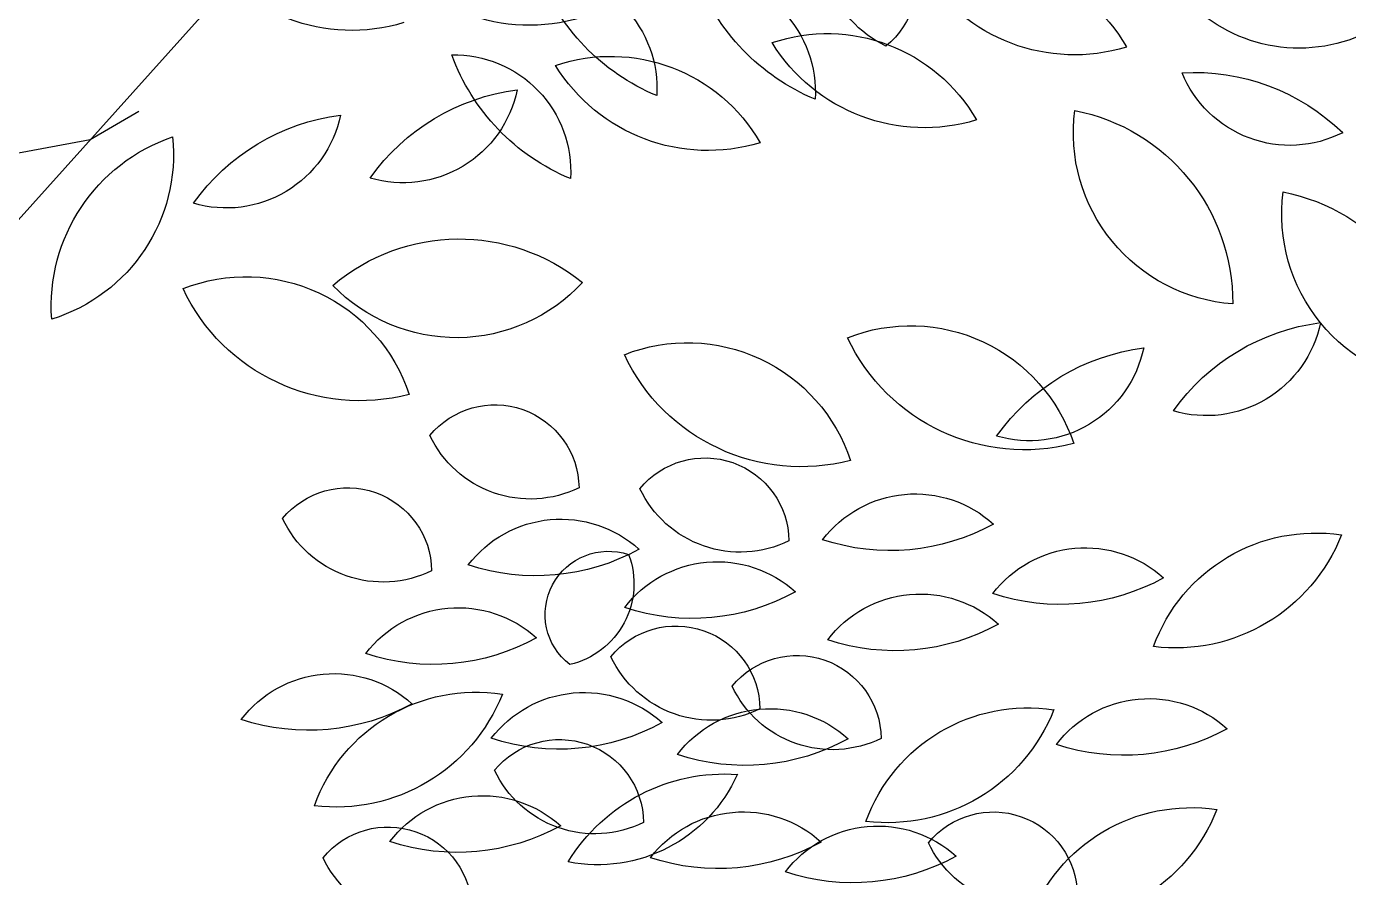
# Model space of a CAD drawing. Header units: metres. Extents: x 1097510 to 2158594, y 877039 to 1751652.
# Drawn here: x 1097738.58 to 1097746.63, y 877190.46 to 877195.64 of the extents above; entities that cross this region are included whole.
import ezdxf

# ---------------------------------------------------------------- set-up
doc = ezdxf.new("R2010")
doc.units = ezdxf.units.M
doc.header["$XCLIPFRAME"] = 0
for name, color, linetype in [('C-TOPO-MAJR', 9, 'Continuous'), ('DWGAUTOCAD.COM', 7, 'Continuous'), ('Foto Dron', 7, 'Continuous')]:
    doc.layers.add(name, color=color, linetype=linetype)
picture_1 = doc.add_image_def('image1.tif', size_in_pixel=(3465, 4096))

# ---------------------------------------------------------------- blocks, each defined once
blk = doc.blocks.new('A$C74456AAD')
at = {"color": 66, "linetype": 'Continuous'}
for centre, radius, start, end in [((4.0891, 2.9669), 0.1012, 90.7747, 230.6995), ((3.9678, 3.0093), 0.1336, 295.3626, 26.1116), ((3.5276, 3.073), 0.187, 194.4661, 340.6139), ((4.4543, 3.1289), 0.2153, 253.0103, 328.4087), ((4.6683, 3.1227), 0.2153, 253.0103, 328.4087), ((3.9152, 2.784), 0.2075, 71.3379, 150.0811), ((3.7982, 3.0933), 0.2153, 253.0103, 328.4087), ((4.441, 2.8377), 0.1402, 88.76, 183.5979), ((4.2019, 3.0671), 0.258, 292.5925, 339.7654), ((4.2502, 2.8333), 0.1402, 88.76, 183.5979), ((4.0112, 3.0627), 0.258, 292.5925, 339.7654), ((4.0958, 2.6961), 0.2075, 71.3379, 150.0811), ((3.9788, 3.0055), 0.2153, 253.0103, 328.4087), ((4.3564, 2.6687), 0.2075, 71.3379, 150.0811), ((4.2395, 2.9781), 0.2153, 253.0103, 328.4087), ((4.5448, 2.7377), 0.1402, 88.76, 183.5979), ((4.3058, 2.9671), 0.258, 292.5925, 339.7654), ((3.6545, 2.5989), 0.258, 86.8782, 134.0511), ((3.5387, 2.9092), 0.1402, 243.0457, 337.8836), ((4.4359, 2.58), 0.258, 35.4496, 82.6225), ((4.6064, 2.8641), 0.1402, 191.6172, 286.455), ((3.843, 2.58), 0.2354, 101.0885, 180.466), ((3.5925, 2.7845), 0.207, 274.1969, 7.3576), ((4.8192, 2.8337), 0.1402, 191.6172, 286.455), ((4.6487, 2.5496), 0.258, 35.4496, 82.6225), ((5.0903, 2.7581), 0.2075, 174.195, 252.9383), ((4.8147, 2.5752), 0.2153, 355.8674, 71.2659), ((3.5922, 2.4818), 0.2354, 101.0885, 180.466), ((3.3416, 2.6863), 0.207, 274.1969, 7.3576), ((4.5387, 2.4209), 0.2354, 49.6599, 129.0374)]:
    blk.add_arc(centre, radius, start, end, dxfattribs=at)
at = {"color": 62, "linetype": 'Continuous'}
for centre, radius, start, end in [((4.7954, 2.4038), 0.207, 68.4826, 161.6433), ((4.5424, 2.7443), 0.207, 222.7683, 315.929), ((4.6584, 2.6968), 0.2354, 255.3742, 334.7517), ((3.6393, 2.5836), 0.1402, 191.6172, 286.455), ((3.4688, 2.2996), 0.258, 35.4496, 82.6225), ((3.9955, 2.3447), 0.207, 68.4826, 161.6433), ((3.8585, 2.6377), 0.2354, 255.3742, 334.7517), ((4.2641, 2.3243), 0.207, 68.4826, 161.6433), ((3.6816, 2.2692), 0.258, 35.4496, 82.6225), ((3.8521, 2.5533), 0.1402, 191.6172, 286.455), ((4.1271, 2.6173), 0.2354, 255.3742, 334.7517)]:
    blk.add_arc(centre, radius, start, end, dxfattribs=at)
at = {"color": 64, "linetype": 'Continuous'}
for centre, radius, start, end in [((4.4958, 2.3553), 0.1012, 39.3461, 179.271), ((4.4533, 2.4766), 0.1336, 243.934, 334.683), ((4.243, 2.2913), 0.1012, 39.3461, 179.271), ((4.6732, 2.2553), 0.1012, 39.3461, 179.271), ((3.9898, 2.209), 0.1402, 37.3315, 132.1693), ((4.2005, 2.4126), 0.1336, 243.934, 334.683), ((4.0201, 2.5389), 0.258, 241.1639, 288.3368), ((4.4165, 2.1786), 0.1402, 37.3315, 132.1693), ((4.6307, 2.3766), 0.1336, 243.934, 334.683), ((3.5078, 2.0946), 0.2075, 19.9093, 98.6526), ((3.6768, 2.3789), 0.2153, 201.5817, 276.9802), ((3.7849, 2.1441), 0.1402, 37.3315, 132.1693), ((4.4468, 2.5085), 0.258, 241.1639, 288.3368), ((4.3592, 2.2039), 0.0762, 307.672, 108.6171), ((4.2281, 2.1273), 0.1402, 37.3315, 132.1693), ((4.4282, 2.2408), 0.0998, 159.3269, 256.9622), ((3.8152, 2.474), 0.258, 241.1639, 288.3368), ((3.9837, 2.0884), 0.1402, 37.3315, 132.1693), ((4.2584, 2.4572), 0.258, 241.1639, 288.3368), ((4.5398, 2.0719), 0.1402, 37.3315, 132.1693), ((4.014, 2.4183), 0.258, 241.1639, 288.3368), ((4.2779, 2.0889), 0.1012, 39.3461, 179.271), ((4.5701, 2.4018), 0.258, 241.1639, 288.3368), ((4.132, 2.0534), 0.1012, 39.3461, 179.271), ((4.2354, 2.2102), 0.1336, 243.934, 334.683), ((4.0895, 2.1747), 0.1336, 243.934, 334.683), ((4.6898, 1.9925), 0.1402, 37.3315, 132.1693), ((3.7084, 1.9624), 0.1402, 37.3315, 132.1693), ((4.3887, 1.9698), 0.1402, 37.3315, 132.1693), ((4.5181, 1.903), 0.2075, 19.9093, 98.6526), ((4.6871, 2.1873), 0.2153, 201.5817, 276.9802), ((3.854, 1.8841), 0.2075, 19.9093, 98.6526), ((4.023, 2.1685), 0.2153, 201.5817, 276.9802), ((4.1646, 1.9503), 0.1402, 37.3315, 132.1693), ((4.7201, 2.3224), 0.258, 241.1639, 288.3368), ((4.419, 2.2997), 0.258, 241.1639, 288.3368), ((3.7387, 2.2923), 0.258, 241.1639, 288.3368), ((4.1949, 2.2802), 0.258, 241.1639, 288.3368), ((4.418, 1.9521), 0.1012, 39.3461, 179.271), ((4.2192, 1.7914), 0.2205, 31.2822, 94.0138), ((4.3721, 2.087), 0.1845, 204.1754, 281.1206), ((4.3755, 2.0734), 0.1336, 243.934, 334.683), ((4.5108, 1.8455), 0.1402, 37.3315, 132.1693), ((3.6578, 1.7638), 0.2075, 19.9093, 98.6526), ((3.8268, 2.0481), 0.2153, 201.5817, 276.9802), ((3.8957, 1.8649), 0.1012, 39.3461, 179.271), ((4.1971, 1.826), 0.1402, 37.3315, 132.1693), ((4.0347, 1.8089), 0.1402, 37.3315, 132.1693), ((4.5411, 2.1754), 0.258, 241.1639, 288.3368), ((4.6245, 1.8468), 0.1012, 39.3461, 179.271), ((3.8532, 1.9862), 0.1336, 243.934, 334.683), ((4.2274, 2.1559), 0.258, 241.1639, 288.3368), ((4.065, 2.1388), 0.258, 241.1639, 288.3368), ((4.582, 1.9681), 0.1336, 243.934, 334.683)]:
    blk.add_arc(centre, radius, start, end, dxfattribs=at)

msp = doc.modelspace()

# ---------------------------------------------------------------- linework, layer by layer
at = {"color": 7, "true_color": 0xf0f0f0, "elevation": 1524.878, "flags": 128}
msp.add_lwpolyline([(1097634.053, 877203.423), (1097648.747, 877202.896), (1097665.209, 877201.516), (1097676.6791, 877201.5048), (1097687.817, 877201.494), (1097702.372, 877204.916), (1097709.087, 877204.78), (1097724.138, 877203.189), (1097735.028, 877205.815), (1097743.406, 877209.884), (1097746.929, 877210.428), (1097748.356, 877212.762), (1097752.5974, 877208.2382), (1097747.847, 877204.842), (1097737.529, 877193.34), (1097733.953, 877187.068), (1097729.469, 877182.53), (1097726.491, 877180.653), (1097717.986, 877167.963)], dxfattribs=at)
at = {"layer": 'C-TOPO-MAJR', "color": 32, "elevation": 1525, "flags": 128}
msp.add_lwpolyline([(1097739.2658, 877195.1197), (1097738.9694, 877194.9457), (1097738.3253, 877194.8272)], dxfattribs=at)

# ---------------------------------------------------------------- block references
at = {"layer": 'DWGAUTOCAD.COM', "xscale": -5.054705639544697, "yscale": 5.054705639544697, "zscale": 5.054705639544697}
msp.add_blockref('A$C74456AAD', (1097764.1582, 877180.9165), dxfattribs=at)

# ---------------------------------------------------------------- pictures from other files: only their frames are drawn
at = {"layer": 'Foto Dron'}
image = msp.add_image(picture_1, insert=(1097491.044, 876888.8641, 3067.918), size_in_units=(372.6207, 440.4775), dxfattribs=at)
image.set_boundary_path([(174.5356, 772.8781), (2798.8163, 2703.6247)])
image.dxf.flags = 15

doc.saveas('drawing.dxf')
